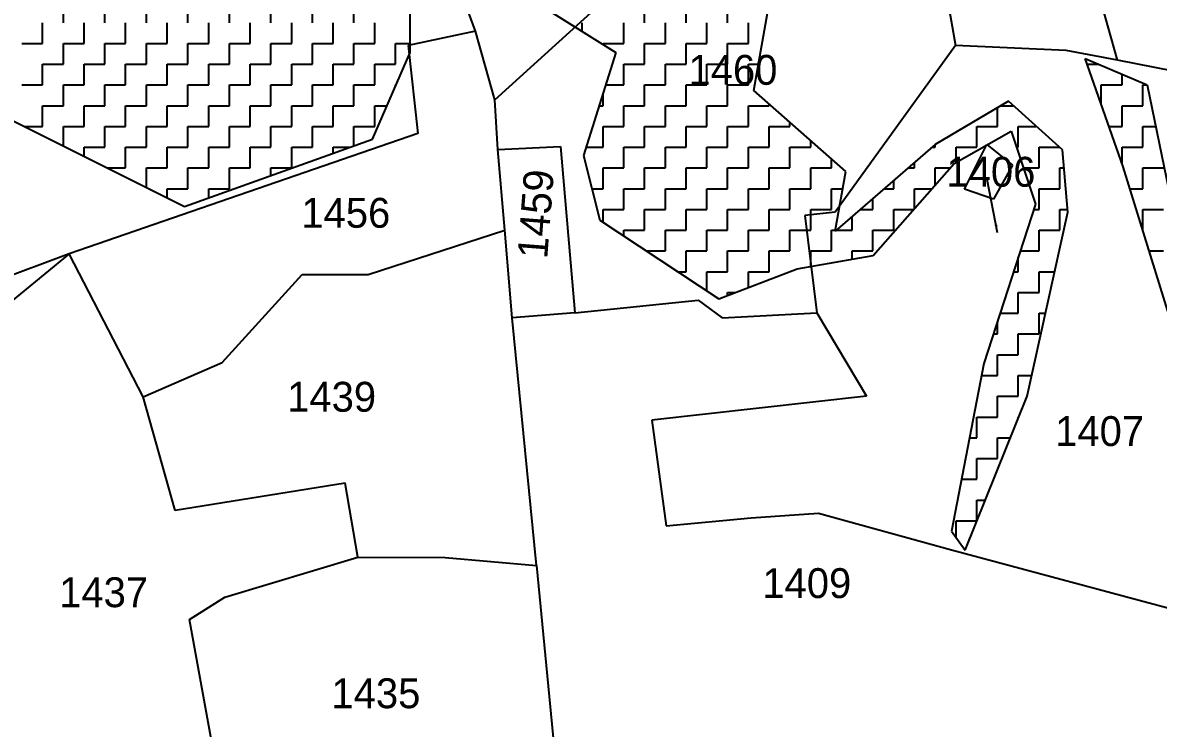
# Model space of a CAD drawing. Header units: metres. Extents: x 291362 to 296970, y 2012513 to 2016467.
# Drawn here: x 292862.8 to 293212, y 2013475.1 to 2013692.1 of the extents above; entities that cross this region are included whole.
import ezdxf
from ezdxf.enums import TextEntityAlignment as Align

# ---------------------------------------------------------------- set-up
doc = ezdxf.new("R2010")
doc.units = ezdxf.units.M
for name, color, linetype in [('POLY_HATCH', 12, 'Continuous'), ('POLY_PARCEL', 6, 'Continuous'), ('TEXT_PARCEL', 7, 'Continuous')]:
    doc.layers.add(name, color=color, linetype=linetype)
doc.styles.get("Standard").update_dxf_attribs({"font": 'simplex.shx'})
doc.styles.add('TEXT_MAP', font='')
doc.styles.get('TEXT_MAP').set_extended_font_data('Kruti Dev 050')
doc.dimstyles.get("Standard").update_dxf_attribs({"dimtxt": 0.18, "dimasz": 0.18, "dimexe": 0.18, "dimexo": 0.0625, "dimgap": 0.09, "dimtad": 0, "dimtih": 1, "dimtoh": 1, "dimdec": 4, "dimzin": 0, "dimdsep": 46, "dimtxsty": 'Standard', "dimcen": 0.09, "dimadec": 0, "dimazin": 0, "dimtfac": 1, "dimtdec": 4, "dimtofl": 0, "dimtmove": 0, "dimatfit": 3, "dimfxl": 1, "dimtolj": 1, "dimtzin": 0, "dimarcsym": 0})

msp = doc.modelspace()

# ---------------------------------------------------------------- linework, layer by layer
at = {"layer": 'POLY_HATCH'}
for p, q in [((292981.99, 2013682.89), (292981.99, 2013725.3)), ((293087.65, 2013671.25), (293095.97, 2013718.65)), ((293022.76, 2013697.03), (293045.22, 2013682.89)), ((292970.34, 2013656.28), (292981.99, 2013682.89)), ((293045.22, 2013682.89), (293035.24, 2013651.29)), ((293201.17, 2013647.78), (293189.52, 2013681.04)), ((293189.52, 2013681.04), (293208.55, 2013673.01)), ((293115.94, 2013646.31), (293087.65, 2013671.25)), ((293208.55, 2013673.01), (293215.2, 2013640.58)), ((293165.86, 2013667.92), (293143.4, 2013654.62)), ((293182.5, 2013652.96), (293165.86, 2013667.92)), ((292859.31, 2013662.22), (292912.56, 2013635.61)), ((293149.22, 2013648.8), (293166.69, 2013658.78)), ((293166.69, 2013658.78), (293174.18, 2013636.33)), ((292912.56, 2013635.61), (292970.34, 2013656.28)), ((293143.4, 2013654.62), (293112.61, 2013628.01)), ((293035.24, 2013651.29), (293040.23, 2013631.34)), ((293184.16, 2013633.83), (293182.5, 2013652.96)), ((293124.26, 2013620.53), (293149.22, 2013648.8)), ((293215.32, 2013602.04), (293201.17, 2013647.78)), ((293112.61, 2013628.01), (293115.94, 2013646.31)), ((293174.18, 2013636.33), (293158.37, 2013587.27)), ((293171.68, 2013577.29), (293184.16, 2013633.83)), ((293040.23, 2013631.34), (293076.84, 2013607.22)), ((293100.96, 2013616.37), (293124.26, 2013620.53)), ((293076.84, 2013607.22), (293100.96, 2013616.37)), ((293158.37, 2013587.27), (293148.39, 2013535.71)), ((293152.55, 2013529.89), (293171.68, 2013577.29)), ((293148.39, 2013535.71), (293152.55, 2013529.89))]:
    msp.add_line(p, q, dxfattribs=at)
at = {"layer": 'POLY_HATCH', "linetype": 'Continuous'}
for p, q in [((292875.35, 2013692.1), (292875.35, 2013698.48)), ((292888.11, 2013692.1), (292888.11, 2013698.48)), ((292900.87, 2013692.1), (292900.87, 2013698.48)), ((292913.64, 2013692.1), (292913.64, 2013698.48)), ((292926.4, 2013692.1), (292926.4, 2013698.48)), ((292939.16, 2013692.1), (292939.16, 2013698.48)), ((292951.93, 2013692.1), (292951.93, 2013698.48)), ((292964.69, 2013692.1), (292964.69, 2013698.48)), ((293054.04, 2013692.1), (293054.04, 2013698.48)), ((293066.8, 2013692.1), (293066.8, 2013698.48)), ((293079.57, 2013692.1), (293079.57, 2013698.48)), ((292868.96, 2013685.72), (292868.96, 2013692.1)), ((292881.73, 2013685.72), (292881.73, 2013692.1)), ((292894.49, 2013685.72), (292894.49, 2013692.1)), ((292907.26, 2013685.72), (292907.26, 2013692.1)), ((292920.02, 2013685.72), (292920.02, 2013692.1)), ((292932.78, 2013685.72), (292932.78, 2013692.1)), ((292945.55, 2013685.72), (292945.55, 2013692.1)), ((292958.31, 2013685.72), (292958.31, 2013692.1)), ((292971.07, 2013685.72), (292971.07, 2013692.1)), ((293034.89, 2013689.39), (293034.89, 2013692.1)), ((293047.66, 2013685.72), (293047.66, 2013692.1)), ((293060.42, 2013685.72), (293060.42, 2013692.1)), ((293073.19, 2013685.72), (293073.19, 2013692.1)), ((293085.95, 2013685.72), (293085.95, 2013692.1)), ((292862.58, 2013685.72), (292868.96, 2013685.72)), ((292875.35, 2013685.72), (292881.73, 2013685.72)), ((292875.35, 2013679.33), (292875.35, 2013685.72)), ((292888.11, 2013685.72), (292894.49, 2013685.72)), ((292888.11, 2013679.33), (292888.11, 2013685.72)), ((292900.87, 2013685.72), (292907.26, 2013685.72)), ((292900.87, 2013679.33), (292900.87, 2013685.72)), ((292913.64, 2013685.72), (292920.02, 2013685.72)), ((292913.64, 2013679.33), (292913.64, 2013685.72)), ((292926.4, 2013685.72), (292932.78, 2013685.72)), ((292926.4, 2013679.33), (292926.4, 2013685.72)), ((292939.16, 2013685.72), (292945.55, 2013685.72)), ((292939.16, 2013679.33), (292939.16, 2013685.72)), ((292951.93, 2013685.72), (292958.31, 2013685.72)), ((292951.93, 2013679.33), (292951.93, 2013685.72)), ((292964.69, 2013685.72), (292971.07, 2013685.72)), ((292964.69, 2013679.33), (292964.69, 2013685.72)), ((292977.46, 2013685.72), (292981.99, 2013685.72)), ((292977.46, 2013679.33), (292977.46, 2013685.72)), ((293041.28, 2013685.72), (293047.66, 2013685.72)), ((293041.28, 2013685.37), (293041.28, 2013685.72)), ((293054.04, 2013685.72), (293060.42, 2013685.72)), ((293054.04, 2013679.33), (293054.04, 2013685.72)), ((293066.8, 2013685.72), (293073.19, 2013685.72)), ((293066.8, 2013679.33), (293066.8, 2013685.72)), ((293079.57, 2013685.72), (293085.95, 2013685.72)), ((293079.57, 2013679.33), (293079.57, 2013685.72)), ((292868.96, 2013679.33), (292875.35, 2013679.33)), ((292868.96, 2013672.95), (292868.96, 2013679.33)), ((292881.73, 2013679.33), (292888.11, 2013679.33)), ((292881.73, 2013672.95), (292881.73, 2013679.33)), ((292894.49, 2013679.33), (292900.87, 2013679.33)), ((292894.49, 2013672.95), (292894.49, 2013679.33)), ((292907.26, 2013679.33), (292913.64, 2013679.33)), ((292907.26, 2013672.95), (292907.26, 2013679.33)), ((292920.02, 2013679.33), (292926.4, 2013679.33)), ((292920.02, 2013672.95), (292920.02, 2013679.33)), ((292932.78, 2013679.33), (292939.16, 2013679.33)), ((292932.78, 2013672.95), (292932.78, 2013679.33)), ((292945.55, 2013679.33), (292951.93, 2013679.33)), ((292945.55, 2013672.95), (292945.55, 2013679.33)), ((292958.31, 2013679.33), (292964.69, 2013679.33)), ((292958.31, 2013672.95), (292958.31, 2013679.33)), ((292971.07, 2013679.33), (292977.46, 2013679.33)), ((292971.07, 2013672.95), (292971.07, 2013679.33)), ((293047.66, 2013679.33), (293054.04, 2013679.33)), ((293047.66, 2013672.95), (293047.66, 2013679.33)), ((293060.42, 2013679.33), (293066.8, 2013679.33)), ((293060.42, 2013672.95), (293060.42, 2013679.33)), ((293073.19, 2013679.33), (293079.57, 2013679.33)), ((293073.19, 2013672.95), (293073.19, 2013679.33)), ((293085.95, 2013679.33), (293089.07, 2013679.33)), ((293085.95, 2013672.95), (293085.95, 2013679.33)), ((293190.12, 2013679.33), (293193.56, 2013679.33)), ((293200.82, 2013672.95), (293200.82, 2013676.27)), ((292862.58, 2013672.95), (292868.96, 2013672.95)), ((292875.35, 2013672.95), (292881.73, 2013672.95)), ((292875.35, 2013666.57), (292875.35, 2013672.95)), ((292888.11, 2013672.95), (292894.49, 2013672.95)), ((292888.11, 2013666.57), (292888.11, 2013672.95)), ((292900.87, 2013672.95), (292907.26, 2013672.95)), ((292900.87, 2013666.57), (292900.87, 2013672.95)), ((292913.64, 2013672.95), (292920.02, 2013672.95)), ((292913.64, 2013666.57), (292913.64, 2013672.95)), ((292926.4, 2013672.95), (292932.78, 2013672.95)), ((292926.4, 2013666.57), (292926.4, 2013672.95)), ((292939.16, 2013672.95), (292945.55, 2013672.95)), ((292939.16, 2013666.57), (292939.16, 2013672.95)), ((292951.93, 2013672.95), (292958.31, 2013672.95)), ((292951.93, 2013666.57), (292951.93, 2013672.95)), ((292964.69, 2013672.95), (292971.07, 2013672.95)), ((292964.69, 2013666.57), (292964.69, 2013672.95)), ((292977.46, 2013672.95), (292977.64, 2013672.95)), ((292977.46, 2013672.54), (292977.46, 2013672.95)), ((293042.08, 2013672.95), (293047.66, 2013672.95)), ((293054.04, 2013672.95), (293060.42, 2013672.95)), ((293054.04, 2013666.57), (293054.04, 2013672.95)), ((293066.8, 2013672.95), (293073.19, 2013672.95)), ((293066.8, 2013666.57), (293066.8, 2013672.95)), ((293079.57, 2013672.95), (293085.95, 2013672.95)), ((293079.57, 2013666.57), (293079.57, 2013672.95)), ((293194.44, 2013672.95), (293200.82, 2013672.95)), ((293194.44, 2013666.99), (293194.44, 2013672.95)), ((293207.21, 2013672.95), (293208.56, 2013672.95)), ((293207.21, 2013666.57), (293207.21, 2013672.95)), ((293041.28, 2013666.57), (293041.28, 2013670.4)), ((292868.96, 2013666.57), (292875.35, 2013666.57)), ((292868.96, 2013660.19), (292868.96, 2013666.57)), ((292881.73, 2013666.57), (292888.11, 2013666.57)), ((292881.73, 2013660.19), (292881.73, 2013666.57)), ((292894.49, 2013666.57), (292900.87, 2013666.57)), ((292894.49, 2013660.19), (292894.49, 2013666.57)), ((292907.26, 2013666.57), (292913.64, 2013666.57)), ((292907.26, 2013660.19), (292907.26, 2013666.57)), ((292920.02, 2013666.57), (292926.4, 2013666.57)), ((292920.02, 2013660.19), (292920.02, 2013666.57)), ((292932.78, 2013666.57), (292939.16, 2013666.57)), ((292932.78, 2013660.19), (292932.78, 2013666.57)), ((292945.55, 2013666.57), (292951.93, 2013666.57)), ((292945.55, 2013660.19), (292945.55, 2013666.57)), ((292958.31, 2013666.57), (292964.69, 2013666.57)), ((292958.31, 2013660.19), (292958.31, 2013666.57)), ((292971.07, 2013666.57), (292974.85, 2013666.57)), ((292971.07, 2013660.19), (292971.07, 2013666.57)), ((293040.06, 2013666.57), (293041.28, 2013666.57)), ((293047.66, 2013666.57), (293054.04, 2013666.57)), ((293047.66, 2013660.19), (293047.66, 2013666.57)), ((293060.42, 2013666.57), (293066.8, 2013666.57)), ((293060.42, 2013660.19), (293060.42, 2013666.57)), ((293073.19, 2013666.57), (293079.57, 2013666.57)), ((293073.19, 2013660.19), (293073.19, 2013666.57)), ((293085.95, 2013666.57), (293092.33, 2013666.57)), ((293085.95, 2013660.19), (293085.95, 2013666.57)), ((293092.33, 2013666.57), (293092.33, 2013667.13)), ((293162.53, 2013660.19), (293162.53, 2013665.95)), ((293163.57, 2013666.57), (293167.37, 2013666.57)), ((293200.82, 2013666.57), (293207.21, 2013666.57)), ((293200.82, 2013660.19), (293200.82, 2013666.57)), ((293098.71, 2013660.19), (293098.71, 2013661.5)), ((292863.38, 2013660.19), (292868.96, 2013660.19)), ((292875.35, 2013660.19), (292881.73, 2013660.19)), ((292875.35, 2013654.21), (292875.35, 2013660.19)), ((292888.11, 2013660.19), (292894.49, 2013660.19)), ((292888.11, 2013653.81), (292888.11, 2013660.19)), ((292900.87, 2013660.19), (292907.26, 2013660.19)), ((292900.87, 2013653.81), (292900.87, 2013660.19)), ((292913.64, 2013660.19), (292920.02, 2013660.19)), ((292913.64, 2013653.81), (292913.64, 2013660.19)), ((292926.4, 2013660.19), (292932.78, 2013660.19)), ((292926.4, 2013653.81), (292926.4, 2013660.19)), ((292939.16, 2013660.19), (292945.55, 2013660.19)), ((292939.16, 2013653.81), (292939.16, 2013660.19)), ((292951.93, 2013660.19), (292958.31, 2013660.19)), ((292951.93, 2013653.81), (292951.93, 2013660.19)), ((292964.69, 2013660.19), (292971.07, 2013660.19)), ((292964.69, 2013654.26), (292964.69, 2013660.19)), ((293041.28, 2013660.19), (293047.66, 2013660.19)), ((293041.28, 2013653.81), (293041.28, 2013660.19)), ((293054.04, 2013660.19), (293060.42, 2013660.19)), ((293054.04, 2013653.81), (293054.04, 2013660.19)), ((293066.8, 2013660.19), (293073.19, 2013660.19)), ((293066.8, 2013653.81), (293066.8, 2013660.19)), ((293079.57, 2013660.19), (293085.95, 2013660.19)), ((293079.57, 2013653.81), (293079.57, 2013660.19)), ((293092.33, 2013660.19), (293098.71, 2013660.19)), ((293092.33, 2013653.81), (293092.33, 2013660.19)), ((293156.15, 2013660.19), (293162.53, 2013660.19)), ((293156.15, 2013653.81), (293156.15, 2013660.19)), ((293168.91, 2013660.19), (293174.46, 2013660.19)), ((293168.91, 2013653.81), (293168.91, 2013660.19)), ((293196.82, 2013660.19), (293200.82, 2013660.19)), ((293207.21, 2013660.19), (293211.18, 2013660.19)), ((293207.21, 2013653.81), (293207.21, 2013660.19)), ((292881.73, 2013653.81), (292888.11, 2013653.81)), ((292881.73, 2013651.02), (292881.73, 2013653.81)), ((292894.49, 2013653.81), (292900.87, 2013653.81)), ((292894.49, 2013647.42), (292894.49, 2013653.81)), ((292907.26, 2013653.81), (292913.64, 2013653.81)), ((292907.26, 2013647.42), (292907.26, 2013653.81)), ((292920.02, 2013653.81), (292926.4, 2013653.81)), ((292920.02, 2013647.42), (292920.02, 2013653.81)), ((292932.78, 2013653.81), (292939.16, 2013653.81)), ((292932.78, 2013647.42), (292932.78, 2013653.81)), ((292945.55, 2013653.81), (292951.93, 2013653.81)), ((292945.55, 2013647.42), (292945.55, 2013653.81)), ((292958.31, 2013653.81), (292963.42, 2013653.81)), ((292958.31, 2013651.98), (292958.31, 2013653.81)), ((293036.03, 2013653.81), (293041.28, 2013653.81)), ((293047.66, 2013653.81), (293054.04, 2013653.81)), ((293047.66, 2013647.42), (293047.66, 2013653.81)), ((293060.42, 2013653.81), (293066.8, 2013653.81)), ((293060.42, 2013647.42), (293060.42, 2013653.81)), ((293073.19, 2013653.81), (293079.57, 2013653.81)), ((293073.19, 2013647.42), (293073.19, 2013653.81)), ((293085.95, 2013653.81), (293092.33, 2013653.81)), ((293085.95, 2013647.42), (293085.95, 2013653.81)), ((293098.71, 2013653.81), (293105.09, 2013653.81)), ((293098.71, 2013647.42), (293098.71, 2013653.81)), ((293105.09, 2013653.81), (293105.09, 2013655.87)), ((293142.46, 2013653.81), (293143.39, 2013653.81)), ((293143.39, 2013653.81), (293143.39, 2013654.61)), ((293149.77, 2013653.81), (293156.15, 2013653.81)), ((293149.77, 2013649.11), (293149.77, 2013653.81)), ((293168.35, 2013653.81), (293168.91, 2013653.81)), ((293175.3, 2013653.81), (293181.56, 2013653.81)), ((293175.3, 2013647.42), (293175.3, 2013653.81)), ((293200.82, 2013653.81), (293207.21, 2013653.81)), ((293200.82, 2013648.77), (293200.82, 2013653.81)), ((292888.92, 2013647.42), (292894.49, 2013647.42)), ((292900.87, 2013647.42), (292907.26, 2013647.42)), ((292900.87, 2013641.45), (292900.87, 2013647.42)), ((292913.64, 2013647.42), (292920.02, 2013647.42)), ((292913.64, 2013641.04), (292913.64, 2013647.42)), ((292926.4, 2013647.42), (292932.78, 2013647.42)), ((292926.4, 2013641.04), (292926.4, 2013647.42)), ((292939.16, 2013647.42), (292945.55, 2013647.42)), ((292939.16, 2013645.13), (292939.16, 2013647.42)), ((293041.28, 2013647.42), (293047.66, 2013647.42)), ((293041.28, 2013641.04), (293041.28, 2013647.42)), ((293054.04, 2013647.42), (293060.42, 2013647.42)), ((293054.04, 2013641.04), (293054.04, 2013647.42)), ((293066.8, 2013647.42), (293073.19, 2013647.42)), ((293066.8, 2013641.04), (293066.8, 2013647.42)), ((293079.57, 2013647.42), (293085.95, 2013647.42)), ((293079.57, 2013641.04), (293079.57, 2013647.42)), ((293092.33, 2013647.42), (293098.71, 2013647.42)), ((293092.33, 2013641.04), (293092.33, 2013647.42)), ((293105.09, 2013647.42), (293111.48, 2013647.42)), ((293105.09, 2013641.04), (293105.09, 2013647.42)), ((293111.48, 2013647.42), (293111.48, 2013650.24)), ((293135.07, 2013647.42), (293137, 2013647.42)), ((293137, 2013647.42), (293137, 2013649.1)), ((293143.39, 2013647.42), (293148.01, 2013647.42)), ((293143.39, 2013642.19), (293143.39, 2013647.42)), ((293170.48, 2013647.42), (293175.3, 2013647.42)), ((293181.68, 2013647.42), (293182.98, 2013647.42)), ((293181.68, 2013641.04), (293181.68, 2013647.42)), ((293207.21, 2013647.42), (293213.59, 2013647.42)), ((293207.21, 2013641.04), (293207.21, 2013647.42)), ((293130.62, 2013641.04), (293130.62, 2013643.58)), ((292907.26, 2013641.04), (292913.64, 2013641.04)), ((292907.26, 2013638.26), (292907.26, 2013641.04)), ((292920.02, 2013641.04), (292926.4, 2013641.04)), ((292920.02, 2013638.28), (292920.02, 2013641.04)), ((293037.8, 2013641.04), (293041.28, 2013641.04)), ((293047.66, 2013641.04), (293054.04, 2013641.04)), ((293047.66, 2013634.66), (293047.66, 2013641.04)), ((293060.42, 2013641.04), (293066.8, 2013641.04)), ((293060.42, 2013634.66), (293060.42, 2013641.04)), ((293073.19, 2013641.04), (293079.57, 2013641.04)), ((293073.19, 2013634.66), (293073.19, 2013641.04)), ((293085.95, 2013641.04), (293092.33, 2013641.04)), ((293085.95, 2013634.66), (293085.95, 2013641.04)), ((293098.71, 2013641.04), (293105.09, 2013641.04)), ((293098.71, 2013634.66), (293098.71, 2013641.04)), ((293111.48, 2013641.04), (293114.98, 2013641.04)), ((293111.48, 2013634.66), (293111.48, 2013641.04)), ((293127.69, 2013641.04), (293130.62, 2013641.04)), ((293137, 2013641.04), (293142.37, 2013641.04)), ((293137, 2013634.96), (293137, 2013641.04)), ((293175.3, 2013641.04), (293181.68, 2013641.04)), ((293175.3, 2013634.66), (293175.3, 2013641.04)), ((293203.25, 2013641.04), (293207.21, 2013641.04)), ((293124.24, 2013634.66), (293124.24, 2013638.06)), ((293041.28, 2013634.66), (293047.66, 2013634.66)), ((293041.28, 2013630.65), (293041.28, 2013634.66)), ((293054.04, 2013634.66), (293060.42, 2013634.66)), ((293054.04, 2013628.28), (293054.04, 2013634.66)), ((293066.8, 2013634.66), (293073.19, 2013634.66)), ((293066.8, 2013628.28), (293066.8, 2013634.66)), ((293079.57, 2013634.66), (293085.95, 2013634.66)), ((293079.57, 2013628.28), (293079.57, 2013634.66)), ((293092.33, 2013634.66), (293098.71, 2013634.66)), ((293092.33, 2013628.28), (293092.33, 2013634.66)), ((293105.09, 2013634.66), (293111.48, 2013634.66)), ((293105.09, 2013628.28), (293105.09, 2013634.66)), ((293120.31, 2013634.66), (293124.24, 2013634.66)), ((293130.62, 2013634.66), (293136.74, 2013634.66)), ((293130.62, 2013628.28), (293130.62, 2013634.66)), ((293173.64, 2013634.66), (293175.3, 2013634.66)), ((293181.68, 2013634.66), (293184.09, 2013634.66)), ((293181.68, 2013628.28), (293181.68, 2013634.66)), ((293207.21, 2013634.66), (293213.59, 2013634.66)), ((293207.21, 2013628.28), (293207.21, 2013634.66)), ((293117.86, 2013628.28), (293117.86, 2013632.55)), ((293047.66, 2013628.28), (293054.04, 2013628.28)), ((293047.66, 2013626.45), (293047.66, 2013628.28)), ((293060.42, 2013628.28), (293066.8, 2013628.28)), ((293060.42, 2013621.9), (293060.42, 2013628.28)), ((293073.19, 2013628.28), (293079.57, 2013628.28)), ((293073.19, 2013621.9), (293073.19, 2013628.28)), ((293085.95, 2013628.28), (293092.33, 2013628.28)), ((293085.95, 2013621.9), (293085.95, 2013628.28)), ((293098.71, 2013628.28), (293105.09, 2013628.28)), ((293098.71, 2013621.9), (293098.71, 2013628.28)), ((293111.48, 2013628.28), (293112.66, 2013628.28)), ((293111.48, 2013621.9), (293111.48, 2013628.28)), ((293112.92, 2013628.28), (293117.86, 2013628.28)), ((293124.24, 2013628.28), (293130.62, 2013628.28)), ((293124.24, 2013621.9), (293124.24, 2013628.28)), ((293175.3, 2013628.28), (293181.68, 2013628.28)), ((293175.3, 2013621.9), (293175.3, 2013628.28)), ((293207.2, 2013628.28), (293207.21, 2013628.28)), ((293054.56, 2013621.9), (293060.42, 2013621.9)), ((293066.8, 2013621.9), (293073.19, 2013621.9)), ((293066.8, 2013615.52), (293066.8, 2013621.9)), ((293079.57, 2013621.9), (293085.95, 2013621.9)), ((293079.57, 2013615.52), (293079.57, 2013621.9)), ((293092.33, 2013621.9), (293098.71, 2013621.9)), ((293092.33, 2013615.52), (293092.33, 2013621.9)), ((293105.09, 2013621.9), (293111.48, 2013621.9)), ((293105.09, 2013617.11), (293105.09, 2013621.9)), ((293117.86, 2013621.9), (293124.24, 2013621.9)), ((293117.86, 2013619.39), (293117.86, 2013621.9)), ((293168.91, 2013615.52), (293168.91, 2013619.98)), ((293169.53, 2013621.9), (293175.3, 2013621.9)), ((293209.18, 2013621.9), (293213.59, 2013621.9)), ((293064.25, 2013615.52), (293066.8, 2013615.52)), ((293073.19, 2013615.52), (293079.57, 2013615.52)), ((293073.19, 2013609.63), (293073.19, 2013615.52)), ((293085.95, 2013615.52), (293092.33, 2013615.52)), ((293085.95, 2013610.68), (293085.95, 2013615.52)), ((293167.47, 2013615.52), (293168.91, 2013615.52)), ((293175.3, 2013615.52), (293180.12, 2013615.52)), ((293175.3, 2013609.13), (293175.3, 2013615.52)), ((293079.57, 2013609.13), (293081.87, 2013609.13)), ((293079.57, 2013608.26), (293079.57, 2013609.13)), ((293168.91, 2013609.13), (293175.3, 2013609.13)), ((293168.91, 2013602.75), (293168.91, 2013609.13)), ((293163.36, 2013602.75), (293168.91, 2013602.75)), ((293175.3, 2013602.75), (293177.3, 2013602.75)), ((293175.3, 2013596.37), (293175.3, 2013602.75)), ((293162.53, 2013596.37), (293162.53, 2013600.18)), ((293161.31, 2013596.37), (293162.53, 2013596.37)), ((293168.91, 2013596.37), (293175.3, 2013596.37)), ((293168.91, 2013589.99), (293168.91, 2013596.37)), ((293162.53, 2013589.99), (293168.91, 2013589.99)), ((293162.53, 2013583.61), (293162.53, 2013589.99)), ((293157.66, 2013583.61), (293162.53, 2013583.61)), ((293168.91, 2013583.61), (293173.08, 2013583.61)), ((293168.91, 2013577.22), (293168.91, 2013583.61)), ((293162.53, 2013577.22), (293168.91, 2013577.22)), ((293162.53, 2013570.84), (293162.53, 2013577.22)), ((293156.15, 2013570.84), (293162.53, 2013570.84)), ((293156.15, 2013564.46), (293156.15, 2013570.84)), ((293168.91, 2013570.84), (293169.08, 2013570.84)), ((293168.91, 2013570.43), (293168.91, 2013570.84)), ((293153.96, 2013564.46), (293156.15, 2013564.46)), ((293162.53, 2013564.46), (293166.5, 2013564.46)), ((293162.53, 2013558.08), (293162.53, 2013564.46)), ((293156.15, 2013558.08), (293162.53, 2013558.08)), ((293156.15, 2013551.7), (293156.15, 2013558.08)), ((293151.48, 2013551.7), (293156.15, 2013551.7)), ((293156.15, 2013545.31), (293158.77, 2013545.31)), ((293156.15, 2013538.93), (293156.15, 2013545.31)), ((293149.77, 2013538.93), (293156.15, 2013538.93)), ((293149.77, 2013533.78), (293149.77, 2013538.93))]:
    msp.add_line(p, q, dxfattribs=at)
at = {"layer": 'POLY_PARCEL'}
for p, q in [((293007.95, 2013668.35), (293101.12, 2013752.89)), ((293199.39, 2013680.62), (293186.64, 2013726.09)), ((293145.51, 2013708.89), (293149.61, 2013685.05)), ((293002.04, 2013689.53), (292999.93, 2013695.34)), ((293002.04, 2013689.53), (292981.34, 2013685.1)), ((293007.95, 2013668.35), (293002.04, 2013689.53)), ((292981.34, 2013685.1), (292984.29, 2013658.01)), ((293149.61, 2013685.05), (293112.65, 2013633.83)), ((293183.62, 2013683.58), (293149.61, 2013685.05)), ((293199.39, 2013680.62), (293183.62, 2013683.58)), ((293216.64, 2013677.17), (293199.39, 2013680.62)), ((293008.93, 2013653.08), (293007.95, 2013668.35)), ((292984.29, 2013658.01), (292877.15, 2013621.01)), ((293008.93, 2013653.08), (293028.16, 2013654.07)), ((293028.16, 2013654.07), (293032.59, 2013602.84)), ((293152.37, 2013640.95), (293159.21, 2013654.62)), ((293159.21, 2013654.62), (293167.1, 2013648.31)), ((293011.06, 2013628.27), (293008.93, 2013653.08)), ((293167.1, 2013648.31), (293161.31, 2013637.8)), ((293161.31, 2013637.8), (293152.37, 2013640.95)), ((293112.65, 2013633.83), (293103.29, 2013632.84)), ((293103.29, 2013632.84), (293107.01, 2013602.84)), ((292969.02, 2013614.66), (293011.06, 2013628.27)), ((293013.37, 2013601.37), (293011.06, 2013628.27)), ((292877.15, 2013621.01), (292838.71, 2013589.48)), ((292877.15, 2013621.01), (292853.49, 2013612.14)), ((292899.85, 2013577.05), (292877.15, 2013621.01)), ((292924.17, 2013587.57), (292948.81, 2013614.66)), ((292948.81, 2013614.66), (292969.02, 2013614.66)), ((293032.59, 2013602.84), (293070.54, 2013606.78)), ((293070.54, 2013606.78), (293077.93, 2013601.37)), ((293032.59, 2013602.84), (293013.37, 2013601.37)), ((293077.93, 2013601.37), (293107.01, 2013602.84)), ((293107.01, 2013602.84), (293122.29, 2013577.23)), ((293020.79, 2013525.22), (293013.37, 2013601.37)), ((292899.85, 2013577.05), (292924.17, 2013587.57)), ((292909.71, 2013542.08), (292899.85, 2013577.05)), ((293122.29, 2013577.23), (293056.25, 2013569.84)), ((293056.25, 2013569.84), (293060.68, 2013537.34)), ((292961.95, 2013550.45), (292909.71, 2013542.08)), ((292965.89, 2013527.79), (292961.95, 2013550.45)), ((293060.68, 2013537.34), (293086.8, 2013539.8)), ((293086.8, 2013539.8), (293107.5, 2013541.28)), ((293107.5, 2013541.28), (293148.41, 2013529.95)), ((293148.41, 2013529.95), (293238.59, 2013505.81)), ((292924.99, 2013515.48), (292965.89, 2013527.79)), ((292965.89, 2013527.79), (292992.7, 2013527.68)), ((292992.7, 2013527.68), (293020.79, 2013525.22)), ((293020.79, 2013525.22), (293027.2, 2013459.22)), ((292914.14, 2013508.58), (292924.99, 2013515.48)), ((292924.98, 2013448.74), (292914.14, 2013508.58))]:
    msp.add_line(p, q, dxfattribs=at)

# ---------------------------------------------------------------- texts
at = {"layer": 'TEXT_PARCEL', "style": 'TEXT_MAP'}
for s, p in [('1460', (293081.19, 2013677.6)), ('1406', (293160.5, 2013646.26)), ('1456', (292962.17, 2013633.64)), ('1439', (292957.82, 2013577.07)), ('1407', (293193.92, 2013566.51)), ('1437', (292887.72, 2013516.96)), ('1409', (293103.9, 2013519.76)), ('1435', (292971.43, 2013485.89))]:
    msp.add_text(s, height=9.19, dxfattribs=at).set_placement(p, align=Align.MIDDLE)
msp.add_text('1459', height=9.19, rotation=85.5988, dxfattribs=at).set_placement((293020.55, 2013633.28), align=Align.MIDDLE)

# ---------------------------------------------------------------- leaders
msp.add_leader([(293162.51, 2013627.46), (293159.34, 2013643.89)], dimstyle='Standard', override={"dimtxt": 2.5, "dimasz": 2.5, "dimexe": 1.25, "dimexo": 0.625, "dimgap": 0.625, "dimtad": 1, "dimtih": 0, "dimtoh": 0, "dimzin": 8, "dimcen": 2.5, "dimtofl": 1})

doc.saveas('drawing.dxf')
